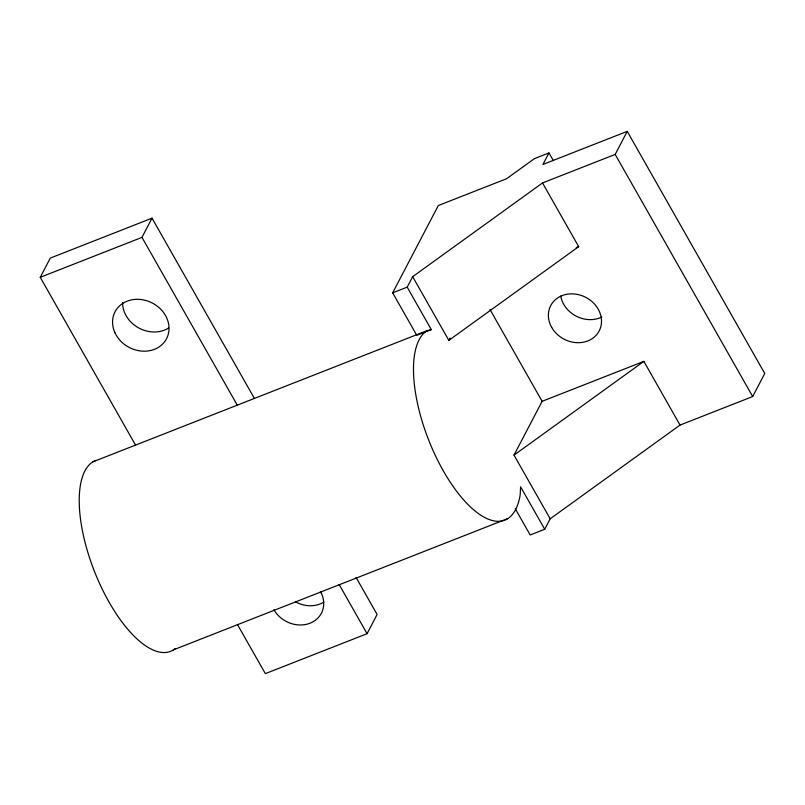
<?xml version="1.0" encoding="UTF-8"?>
<svg xmlns="http://www.w3.org/2000/svg" width="805" height="805" viewBox="0 0 805 805"><rect width="100%" height="100%" fill="white"/><g stroke="black" fill="none" stroke-linecap="round" stroke-linejoin="round"><path stroke-width="1.21" d="M135.562 445.115L40.25 277.312L50.292 258.093L152.024 218.155L254.41 398.435M40.25 277.312L141.982 237.374L152.024 218.155M422.363 333.119L416.779 335.313L392.659 292.849L438.312 205.537L506.617 178.72L534.44 158.635L548.97 152.93L553.266 160.487M392.659 292.849L407.189 287.144L412.663 276.678L542.52 182.946L615.181 154.419L627.236 131.366L764.75 373.49L752.695 396.543L680.034 425.07L550.177 518.812L544.713 529.267L530.183 534.973L515.341 508.841M412.663 276.678L448.838 340.374L449.985 338.18M548.97 152.93L542.942 164.451L627.236 131.366M237.405 624.438L265.348 673.634L367.08 633.696L377.122 614.487L356.092 577.467M550.177 518.812L514.003 455.117L542.127 401.313L643.859 361.375L680.034 425.07M448.838 340.374L578.694 246.642L542.52 182.946M514.003 455.117L643.859 361.375M576.35 247.558L578.694 246.642M92.756 461.899L427.002 330.674L431.309 329.607L407.189 287.144M424.607 332.244L431.309 329.607M173.467 649.836L507.714 518.611M615.181 154.419L752.695 396.543M489.993 309.523L542.127 401.313M544.713 529.267L520.594 486.804L520.191 494.743A102.527 41.669 68.6 0 1 443.253 470.754A102.527 41.669 68.6 0 1 427.002 330.674M141.982 237.374L237.284 405.177M339.136 584.5L367.08 633.696M175.269 648.538A102.527 41.669 68.6 0 1 96.64 576.783A102.527 41.669 68.6 0 1 96.016 460.289M601.828 316.989A27.34 23.556 27.6 0 1 560.753 296.059M320.41 591.434A27.34 23.556 27.6 0 1 310.026 623.211A27.34 23.556 27.6 0 1 273.901 609.687M323.912 602.06A27.34 23.556 27.6 0 1 295.526 601.808M168.678 327.997A29.05 25.025 27.6 0 1 138.541 327.846A29.05 25.025 27.6 0 1 122.612 302.509M551.687 327.404A27.34 23.556 27.6 0 0 597.713 333.32A27.34 23.556 27.6 0 0 575.434 294.097A27.34 23.556 27.6 0 0 551.687 327.404M115.035 332.918A29.05 25.025 27.6 0 0 163.687 342.89A29.05 25.025 27.6 0 0 143.662 299.953A29.05 25.025 27.6 0 0 115.035 332.918"/></g></svg>
